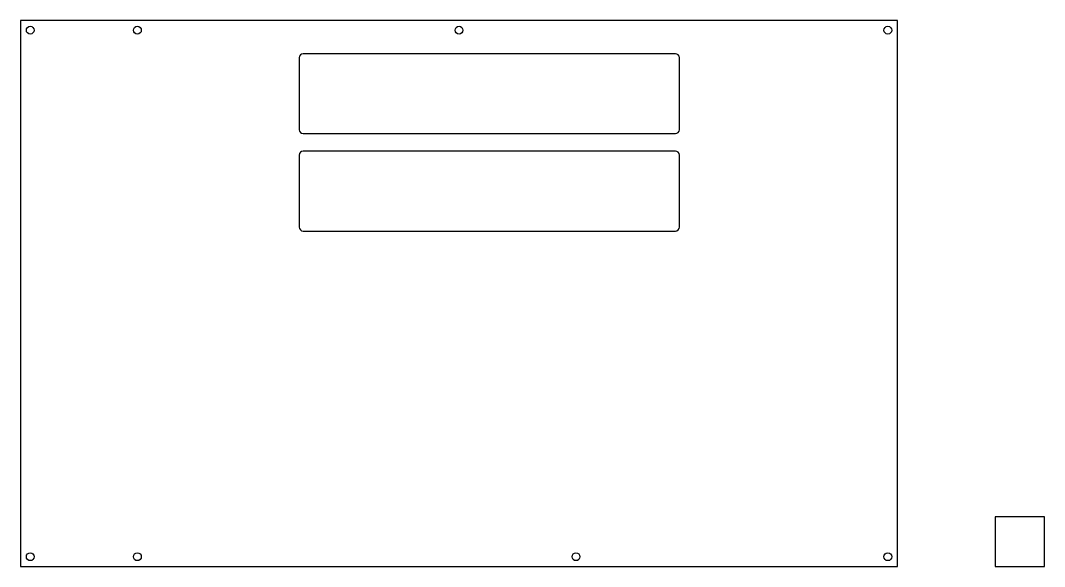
# Model space of a CAD drawing. Extents: x 0 to 20.7, y 0 to 11.
import ezdxf

# ---------------------------------------------------------------- set-up
doc = ezdxf.new("R2010")
doc.units = 0
doc.layers.get('0').update_dxf_attribs({"linetype": 'CONTINUOUS'})

msp = doc.modelspace()

# ---------------------------------------------------------------- linework, layer by layer
for p, q in [((13.23, 10.353), (5.709, 10.353)), ((5.63, 10.274), (5.63, 8.819)), ((13.309, 8.819), (13.309, 10.274)), ((5.709, 8.74), (13.23, 8.74)), ((5.63, 8.307), (5.63, 6.852)), ((13.23, 8.386), (5.709, 8.386)), ((13.309, 6.852), (13.309, 8.307)), ((5.709, 6.773), (13.23, 6.773))]:
    msp.add_line(p, q)
for points in [[(0, 0), (17.716, 0), (17.716, 11.024), (0, 11.024)], [(19.685, 0), (20.685, 0), (20.685, 1), (19.685, 1)]]:
    msp.add_lwpolyline(points, close=True)
for centre in [(0.197, 10.827), (2.362, 10.827), (8.858, 10.827), (17.52, 10.827), (0.197, 0.197), (2.362, 0.197), (11.22, 0.197), (17.52, 0.197)]:
    msp.add_circle(centre, 0.0787)
for centre, start, end in [((5.709, 10.274), 90, 180), ((13.23, 10.274), 0, 90), ((5.709, 8.819), 180, 270), ((13.23, 8.819), 270, 0), ((5.709, 8.307), 90, 180), ((13.23, 8.307), 0, 90), ((5.709, 6.852), 180, 270), ((13.23, 6.852), 270, 0)]:
    msp.add_arc(centre, 0.0787, start, end)

doc.saveas('drawing.dxf')
